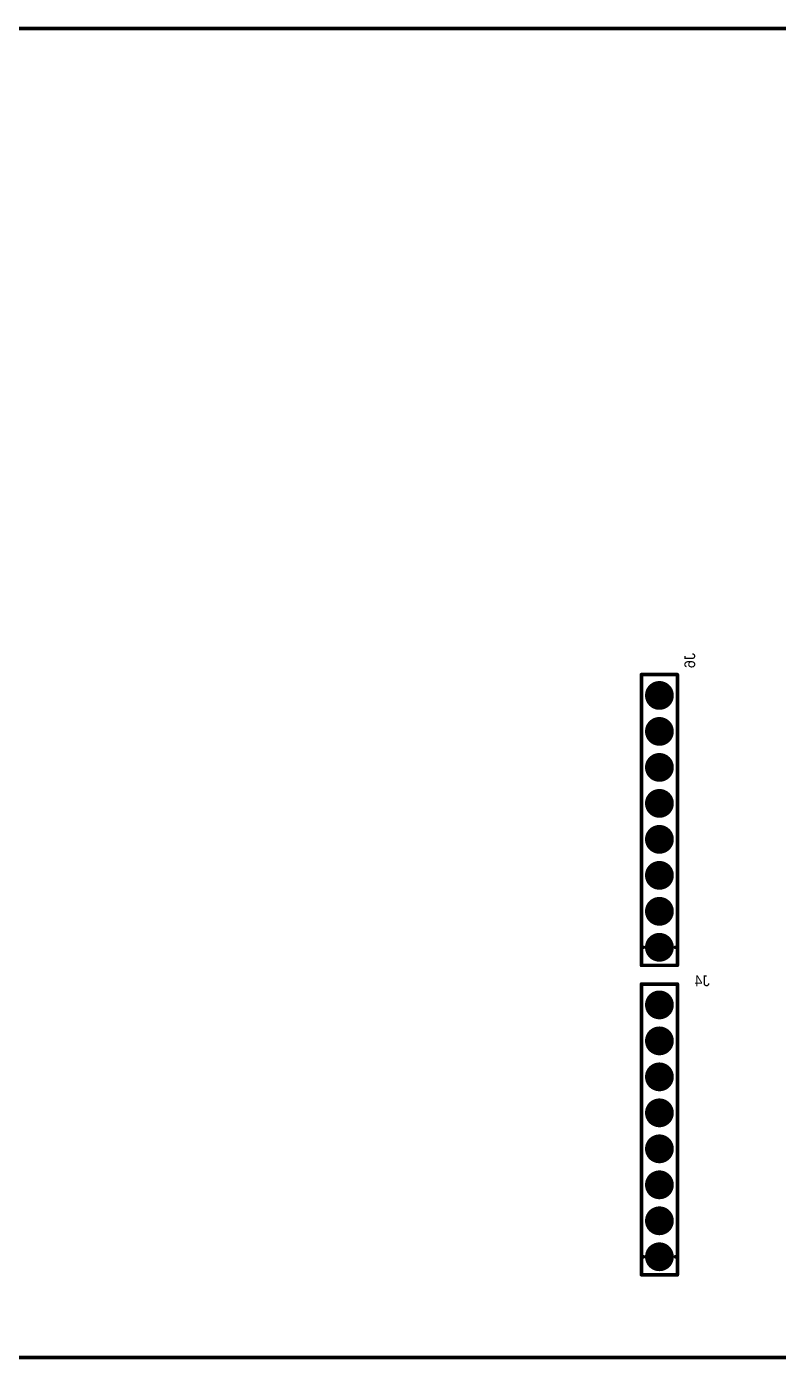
# Model space of a CAD drawing. Header units: millimetres. Extents: x 1.5 to 17.5, y 1 to 11.2.
# Drawn here: x 9.996 to 12.086, y 3.585 to 7.288 of the extents above; entities that cross this region are included whole.
import ezdxf

# ---------------------------------------------------------------- set-up
doc = ezdxf.new("R2010")
doc.units = ezdxf.units.MM
doc.header["$MEASUREMENT"] = 0
for name, color, linetype in [('BottomLayer', 5, 'Continuous'), ('BottomOverlay', 54, 'Continuous'), ('BottomSolder', 6, 'Continuous'), ('DrillDrawing', 1, 'Continuous'), ('InternalPlane1', 76, 'Continuous'), ('InternalPlane2', 16, 'Continuous'), ('Mechanical8', 56, 'Continuous'), ('MultiLayer', 9, 'Continuous'), ('PadHoleLayer', 156, 'Continuous'), ('TopLayer', 1, 'Continuous'), ('TopSolder', 216, 'Continuous')]:
    doc.layers.add(name, color=color, linetype=linetype)

# ---------------------------------------------------------------- blocks, each defined once
blk = doc.blocks.new('HDR_1X8___FEMALE_B_7')
at = {"layer": 'BottomLayer', "const_width": 0.03}
for points in [[(-0.015, 0, 1), (0.015, 0, 1)], [(0.085, 0, 1), (0.115, 0, 1)], [(0.185, 0, 1), (0.215, 0, 1)], [(0.285, 0, 1), (0.315, 0, 1)], [(0.385, 0, 1), (0.415, 0, 1)], [(0.485, 0, 1), (0.515, 0, 1)], [(0.585, 0, 1), (0.615, 0, 1)], [(0.685, 0, 1), (0.715, 0, 1)]]:
    blk.add_lwpolyline(points, format="xyb", close=True, dxfattribs=at)
at = {"layer": 'BottomOverlay', "const_width": 0.01}
for points in [[(-0.05, 0.05), (0.7579, 0.05)], [(-0.05, 0.05), (-0.05, -0.05)], [(0, 0.05), (0, 0.0443)], [(0.7579, 0.05), (0.7579, -0.05)], [(-0.05, -0.05), (0.7579, -0.05)], [(0, -0.0443), (0, -0.05)]]:
    blk.add_lwpolyline(points, dxfattribs=at)
at = {"layer": 'BottomOverlay', "const_width": 0.005}
for points in [[(-0.0525, 0.05, 1), (-0.0475, 0.05, 1)], [(-0.0525, 0.05, 1), (-0.0475, 0.05, 1)], [(-0.0025, 0.05, 1), (0.0025, 0.05, 1)], [(-0.0025, 0.0443, 1), (0.0025, 0.0443, 1)], [(0.7554, 0.05, 1), (0.7604, 0.05, 1)], [(0.7554, 0.05, 1), (0.7604, 0.05, 1)], [(-0.0525, -0.05, 1), (-0.0475, -0.05, 1)], [(-0.0525, -0.05, 1), (-0.0475, -0.05, 1)], [(-0.0025, -0.0443, 1), (0.0025, -0.0443, 1)], [(-0.0025, -0.05, 1), (0.0025, -0.05, 1)], [(0.7554, -0.05, 1), (0.7604, -0.05, 1)], [(0.7554, -0.05, 1), (0.7604, -0.05, 1)]]:
    blk.add_lwpolyline(points, format="xyb", close=True, dxfattribs=at)
at = {"layer": 'BottomSolder', "const_width": 0.034}
for points in [[(-0.017, 0, 1), (0.017, 0, 1)], [(0.083, 0, 1), (0.117, 0, 1)], [(0.183, 0, 1), (0.217, 0, 1)], [(0.283, 0, 1), (0.317, 0, 1)], [(0.383, 0, 1), (0.417, 0, 1)], [(0.483, 0, 1), (0.517, 0, 1)], [(0.583, 0, 1), (0.617, 0, 1)], [(0.683, 0, 1), (0.717, 0, 1)]]:
    blk.add_lwpolyline(points, format="xyb", close=True, dxfattribs=at)
at = {"layer": 'InternalPlane1', "const_width": 0.04}
for points in [[(-0.02, 0, 1), (0.02, 0, 1)], [(0.08, 0, 1), (0.12, 0, 1)], [(0.18, 0, 1), (0.22, 0, 1)], [(0.28, 0, 1), (0.32, 0, 1)], [(0.38, 0, 1), (0.42, 0, 1)], [(0.48, 0, 1), (0.52, 0, 1)], [(0.58, 0, 1), (0.62, 0, 1)], [(0.68, 0, 1), (0.72, 0, 1)]]:
    blk.add_lwpolyline(points, format="xyb", close=True, dxfattribs=at)
at = {"layer": 'InternalPlane2', "const_width": 0.04}
for points in [[(-0.02, 0, 1), (0.02, 0, 1)], [(0.08, 0, 1), (0.12, 0, 1)], [(0.18, 0, 1), (0.22, 0, 1)], [(0.28, 0, 1), (0.32, 0, 1)], [(0.38, 0, 1), (0.42, 0, 1)], [(0.48, 0, 1), (0.52, 0, 1)], [(0.58, 0, 1), (0.62, 0, 1)], [(0.68, 0, 1), (0.72, 0, 1)]]:
    blk.add_lwpolyline(points, format="xyb", close=True, dxfattribs=at)
at = {"layer": 'MultiLayer', "const_width": 0.03}
for points in [[(-0.015, 0, 1), (0.015, 0, 1)], [(0.085, 0, 1), (0.115, 0, 1)], [(0.185, 0, 1), (0.215, 0, 1)], [(0.285, 0, 1), (0.315, 0, 1)], [(0.385, 0, 1), (0.415, 0, 1)], [(0.485, 0, 1), (0.515, 0, 1)], [(0.585, 0, 1), (0.615, 0, 1)], [(0.685, 0, 1), (0.715, 0, 1)]]:
    blk.add_lwpolyline(points, format="xyb", close=True, dxfattribs=at)
at = {"layer": 'PadHoleLayer', "const_width": 0.02}
for points in [[(-0.01, 0, 1), (0.01, 0, 1)], [(0.09, 0, 1), (0.11, 0, 1)], [(0.19, 0, 1), (0.21, 0, 1)], [(0.29, 0, 1), (0.31, 0, 1)], [(0.39, 0, 1), (0.41, 0, 1)], [(0.49, 0, 1), (0.51, 0, 1)], [(0.59, 0, 1), (0.61, 0, 1)], [(0.69, 0, 1), (0.71, 0, 1)]]:
    blk.add_lwpolyline(points, format="xyb", close=True, dxfattribs=at)
at = {"layer": 'TopLayer', "const_width": 0.03}
for points in [[(-0.015, 0, 1), (0.015, 0, 1)], [(0.085, 0, 1), (0.115, 0, 1)], [(0.185, 0, 1), (0.215, 0, 1)], [(0.285, 0, 1), (0.315, 0, 1)], [(0.385, 0, 1), (0.415, 0, 1)], [(0.485, 0, 1), (0.515, 0, 1)], [(0.585, 0, 1), (0.615, 0, 1)], [(0.685, 0, 1), (0.715, 0, 1)]]:
    blk.add_lwpolyline(points, format="xyb", close=True, dxfattribs=at)
at = {"layer": 'TopSolder', "const_width": 0.034}
for points in [[(-0.017, 0, 1), (0.017, 0, 1)], [(0.083, 0, 1), (0.117, 0, 1)], [(0.183, 0, 1), (0.217, 0, 1)], [(0.283, 0, 1), (0.317, 0, 1)], [(0.383, 0, 1), (0.417, 0, 1)], [(0.483, 0, 1), (0.517, 0, 1)], [(0.583, 0, 1), (0.617, 0, 1)], [(0.683, 0, 1), (0.717, 0, 1)]]:
    blk.add_lwpolyline(points, format="xyb", close=True, dxfattribs=at)
blk = doc.blocks.new('HDR_1X8___FEMALE_B_9')
at = {"layer": 'BottomLayer', "const_width": 0.03}
for points in [[(-0.015, 0, 1), (0.015, 0, 1)], [(0.085, 0, 1), (0.115, 0, 1)], [(0.185, 0, 1), (0.215, 0, 1)], [(0.285, 0, 1), (0.315, 0, 1)], [(0.385, 0, 1), (0.415, 0, 1)], [(0.485, 0, 1), (0.515, 0, 1)], [(0.585, 0, 1), (0.615, 0, 1)], [(0.685, 0, 1), (0.715, 0, 1)]]:
    blk.add_lwpolyline(points, format="xyb", close=True, dxfattribs=at)
at = {"layer": 'BottomOverlay', "const_width": 0.01}
for points in [[(-0.05, 0.05), (0.7579, 0.05)], [(-0.05, 0.05), (-0.05, -0.05)], [(0, 0.05), (0, 0.0443)], [(0.7579, 0.05), (0.7579, -0.05)], [(-0.05, -0.05), (0.7579, -0.05)], [(0, -0.0443), (0, -0.05)]]:
    blk.add_lwpolyline(points, dxfattribs=at)
at = {"layer": 'BottomOverlay', "const_width": 0.005}
for points in [[(-0.0525, 0.05, 1), (-0.0475, 0.05, 1)], [(-0.0525, 0.05, 1), (-0.0475, 0.05, 1)], [(-0.0025, 0.05, 1), (0.0025, 0.05, 1)], [(-0.0025, 0.0443, 1), (0.0025, 0.0443, 1)], [(0.7554, 0.05, 1), (0.7604, 0.05, 1)], [(0.7554, 0.05, 1), (0.7604, 0.05, 1)], [(-0.0525, -0.05, 1), (-0.0475, -0.05, 1)], [(-0.0525, -0.05, 1), (-0.0475, -0.05, 1)], [(-0.0025, -0.0443, 1), (0.0025, -0.0443, 1)], [(-0.0025, -0.05, 1), (0.0025, -0.05, 1)], [(0.7554, -0.05, 1), (0.7604, -0.05, 1)], [(0.7554, -0.05, 1), (0.7604, -0.05, 1)]]:
    blk.add_lwpolyline(points, format="xyb", close=True, dxfattribs=at)
at = {"layer": 'BottomSolder', "const_width": 0.034}
for points in [[(-0.017, 0, 1), (0.017, 0, 1)], [(0.083, 0, 1), (0.117, 0, 1)], [(0.183, 0, 1), (0.217, 0, 1)], [(0.283, 0, 1), (0.317, 0, 1)], [(0.383, 0, 1), (0.417, 0, 1)], [(0.483, 0, 1), (0.517, 0, 1)], [(0.583, 0, 1), (0.617, 0, 1)], [(0.683, 0, 1), (0.717, 0, 1)]]:
    blk.add_lwpolyline(points, format="xyb", close=True, dxfattribs=at)
at = {"layer": 'InternalPlane1', "const_width": 0.04}
for points in [[(-0.02, 0, 1), (0.02, 0, 1)], [(0.08, 0, 1), (0.12, 0, 1)], [(0.18, 0, 1), (0.22, 0, 1)], [(0.28, 0, 1), (0.32, 0, 1)], [(0.38, 0, 1), (0.42, 0, 1)], [(0.48, 0, 1), (0.52, 0, 1)], [(0.58, 0, 1), (0.62, 0, 1)], [(0.68, 0, 1), (0.72, 0, 1)]]:
    blk.add_lwpolyline(points, format="xyb", close=True, dxfattribs=at)
at = {"layer": 'InternalPlane2', "const_width": 0.04}
for points in [[(-0.02, 0, 1), (0.02, 0, 1)], [(0.08, 0, 1), (0.12, 0, 1)], [(0.18, 0, 1), (0.22, 0, 1)], [(0.28, 0, 1), (0.32, 0, 1)], [(0.38, 0, 1), (0.42, 0, 1)], [(0.48, 0, 1), (0.52, 0, 1)], [(0.58, 0, 1), (0.62, 0, 1)], [(0.68, 0, 1), (0.72, 0, 1)]]:
    blk.add_lwpolyline(points, format="xyb", close=True, dxfattribs=at)
at = {"layer": 'MultiLayer', "const_width": 0.03}
for points in [[(-0.015, 0, 1), (0.015, 0, 1)], [(0.085, 0, 1), (0.115, 0, 1)], [(0.185, 0, 1), (0.215, 0, 1)], [(0.285, 0, 1), (0.315, 0, 1)], [(0.385, 0, 1), (0.415, 0, 1)], [(0.485, 0, 1), (0.515, 0, 1)], [(0.585, 0, 1), (0.615, 0, 1)], [(0.685, 0, 1), (0.715, 0, 1)]]:
    blk.add_lwpolyline(points, format="xyb", close=True, dxfattribs=at)
at = {"layer": 'PadHoleLayer', "const_width": 0.02}
for points in [[(-0.01, 0, 1), (0.01, 0, 1)], [(0.09, 0, 1), (0.11, 0, 1)], [(0.19, 0, 1), (0.21, 0, 1)], [(0.29, 0, 1), (0.31, 0, 1)], [(0.39, 0, 1), (0.41, 0, 1)], [(0.49, 0, 1), (0.51, 0, 1)], [(0.59, 0, 1), (0.61, 0, 1)], [(0.69, 0, 1), (0.71, 0, 1)]]:
    blk.add_lwpolyline(points, format="xyb", close=True, dxfattribs=at)
at = {"layer": 'TopLayer', "const_width": 0.03}
for points in [[(-0.015, 0, 1), (0.015, 0, 1)], [(0.085, 0, 1), (0.115, 0, 1)], [(0.185, 0, 1), (0.215, 0, 1)], [(0.285, 0, 1), (0.315, 0, 1)], [(0.385, 0, 1), (0.415, 0, 1)], [(0.485, 0, 1), (0.515, 0, 1)], [(0.585, 0, 1), (0.615, 0, 1)], [(0.685, 0, 1), (0.715, 0, 1)]]:
    blk.add_lwpolyline(points, format="xyb", close=True, dxfattribs=at)
at = {"layer": 'TopSolder', "const_width": 0.034}
for points in [[(-0.017, 0, 1), (0.017, 0, 1)], [(0.083, 0, 1), (0.117, 0, 1)], [(0.183, 0, 1), (0.217, 0, 1)], [(0.283, 0, 1), (0.317, 0, 1)], [(0.383, 0, 1), (0.417, 0, 1)], [(0.483, 0, 1), (0.517, 0, 1)], [(0.583, 0, 1), (0.617, 0, 1)], [(0.683, 0, 1), (0.717, 0, 1)]]:
    blk.add_lwpolyline(points, format="xyb", close=True, dxfattribs=at)

msp = doc.modelspace()

# ---------------------------------------------------------------- linework, layer by layer
at = {"layer": 'DrillDrawing', "const_width": 0.002}
for points in [[(11.745, 5.435), (11.75, 5.43)], [(11.745, 5.435), (11.75, 5.435)], [(11.745, 5.425), (11.75, 5.43)], [(11.745, 5.425), (11.75, 5.425)], [(11.75, 5.435), (11.755, 5.44)], [(11.75, 5.425), (11.755, 5.42)], [(11.755, 5.44), (11.76, 5.435)], [(11.755, 5.42), (11.76, 5.425)], [(11.76, 5.435), (11.765, 5.435)], [(11.76, 5.43), (11.765, 5.435)], [(11.76, 5.43), (11.765, 5.425)], [(11.76, 5.425), (11.765, 5.425)], [(11.745, 5.335), (11.75, 5.33)], [(11.745, 5.335), (11.75, 5.335)], [(11.75, 5.335), (11.755, 5.34)], [(11.755, 5.34), (11.76, 5.335)], [(11.76, 5.335), (11.765, 5.335)], [(11.76, 5.33), (11.765, 5.335)], [(11.745, 5.325), (11.75, 5.33)], [(11.745, 5.325), (11.75, 5.325)], [(11.75, 5.325), (11.755, 5.32)], [(11.755, 5.32), (11.76, 5.325)], [(11.76, 5.33), (11.765, 5.325)], [(11.76, 5.325), (11.765, 5.325)], [(11.745, 5.235), (11.75, 5.23)], [(11.745, 5.235), (11.75, 5.235)], [(11.745, 5.225), (11.75, 5.23)], [(11.745, 5.225), (11.75, 5.225)], [(11.75, 5.235), (11.755, 5.24)], [(11.75, 5.225), (11.755, 5.22)], [(11.755, 5.24), (11.76, 5.235)], [(11.755, 5.22), (11.76, 5.225)], [(11.76, 5.235), (11.765, 5.235)], [(11.76, 5.23), (11.765, 5.235)], [(11.76, 5.23), (11.765, 5.225)], [(11.76, 5.225), (11.765, 5.225)], [(11.745, 5.135), (11.75, 5.13)], [(11.745, 5.135), (11.75, 5.135)], [(11.745, 5.125), (11.75, 5.13)], [(11.745, 5.125), (11.75, 5.125)], [(11.75, 5.135), (11.755, 5.14)], [(11.75, 5.125), (11.755, 5.12)], [(11.755, 5.14), (11.76, 5.135)], [(11.755, 5.12), (11.76, 5.125)], [(11.76, 5.135), (11.765, 5.135)], [(11.76, 5.13), (11.765, 5.135)], [(11.76, 5.13), (11.765, 5.125)], [(11.76, 5.125), (11.765, 5.125)], [(11.75, 5.035), (11.755, 5.04)], [(11.755, 5.04), (11.76, 5.035)], [(11.745, 5.035), (11.75, 5.03)], [(11.745, 5.035), (11.75, 5.035)], [(11.745, 5.025), (11.75, 5.03)], [(11.745, 5.025), (11.75, 5.025)], [(11.75, 5.025), (11.755, 5.02)], [(11.755, 5.02), (11.76, 5.025)], [(11.76, 5.035), (11.765, 5.035)], [(11.76, 5.03), (11.765, 5.035)], [(11.76, 5.03), (11.765, 5.025)], [(11.76, 5.025), (11.765, 5.025)], [(11.745, 4.935), (11.75, 4.93)], [(11.745, 4.935), (11.75, 4.935)], [(11.745, 4.925), (11.75, 4.93)], [(11.745, 4.925), (11.75, 4.925)], [(11.75, 4.935), (11.755, 4.94)], [(11.75, 4.925), (11.755, 4.92)], [(11.755, 4.94), (11.76, 4.935)], [(11.755, 4.92), (11.76, 4.925)], [(11.76, 4.935), (11.765, 4.935)], [(11.76, 4.93), (11.765, 4.935)], [(11.76, 4.93), (11.765, 4.925)], [(11.76, 4.925), (11.765, 4.925)], [(11.745, 4.835), (11.75, 4.83)], [(11.745, 4.835), (11.75, 4.835)], [(11.745, 4.825), (11.75, 4.83)], [(11.745, 4.825), (11.75, 4.825)], [(11.75, 4.835), (11.755, 4.84)], [(11.75, 4.825), (11.755, 4.82)], [(11.755, 4.84), (11.76, 4.835)], [(11.755, 4.82), (11.76, 4.825)], [(11.76, 4.835), (11.765, 4.835)], [(11.76, 4.83), (11.765, 4.835)], [(11.76, 4.83), (11.765, 4.825)], [(11.76, 4.825), (11.765, 4.825)], [(11.75, 4.735), (11.755, 4.74)], [(11.755, 4.74), (11.76, 4.735)], [(11.745, 4.735), (11.75, 4.73)], [(11.745, 4.735), (11.75, 4.735)], [(11.745, 4.725), (11.75, 4.73)], [(11.745, 4.725), (11.75, 4.725)], [(11.75, 4.725), (11.755, 4.72)], [(11.755, 4.72), (11.76, 4.725)], [(11.76, 4.735), (11.765, 4.735)], [(11.76, 4.73), (11.765, 4.735)], [(11.76, 4.73), (11.765, 4.725)], [(11.76, 4.725), (11.765, 4.725)], [(11.745, 4.575), (11.75, 4.57)], [(11.745, 4.575), (11.75, 4.575)], [(11.745, 4.565), (11.75, 4.57)], [(11.745, 4.565), (11.75, 4.565)], [(11.75, 4.575), (11.755, 4.58)], [(11.75, 4.565), (11.755, 4.56)], [(11.755, 4.58), (11.76, 4.575)], [(11.755, 4.56), (11.76, 4.565)], [(11.76, 4.575), (11.765, 4.575)], [(11.76, 4.57), (11.765, 4.575)], [(11.76, 4.57), (11.765, 4.565)], [(11.76, 4.565), (11.765, 4.565)], [(11.745, 4.475), (11.75, 4.47)], [(11.745, 4.475), (11.75, 4.475)], [(11.745, 4.465), (11.75, 4.47)], [(11.745, 4.465), (11.75, 4.465)], [(11.75, 4.475), (11.755, 4.48)], [(11.75, 4.465), (11.755, 4.46)], [(11.755, 4.48), (11.76, 4.475)], [(11.755, 4.46), (11.76, 4.465)], [(11.76, 4.475), (11.765, 4.475)], [(11.76, 4.47), (11.765, 4.475)], [(11.76, 4.47), (11.765, 4.465)], [(11.76, 4.465), (11.765, 4.465)], [(11.745, 4.375), (11.75, 4.37)], [(11.745, 4.375), (11.75, 4.375)], [(11.745, 4.365), (11.75, 4.37)], [(11.75, 4.375), (11.755, 4.38)], [(11.755, 4.38), (11.76, 4.375)], [(11.76, 4.375), (11.765, 4.375)], [(11.76, 4.37), (11.765, 4.375)], [(11.76, 4.37), (11.765, 4.365)], [(11.745, 4.365), (11.75, 4.365)], [(11.75, 4.365), (11.755, 4.36)], [(11.755, 4.36), (11.76, 4.365)], [(11.76, 4.365), (11.765, 4.365)], [(11.745, 4.275), (11.75, 4.27)], [(11.745, 4.275), (11.75, 4.275)], [(11.745, 4.265), (11.75, 4.27)], [(11.745, 4.265), (11.75, 4.265)], [(11.75, 4.275), (11.755, 4.28)], [(11.75, 4.265), (11.755, 4.26)], [(11.755, 4.28), (11.76, 4.275)], [(11.755, 4.26), (11.76, 4.265)], [(11.76, 4.275), (11.765, 4.275)], [(11.76, 4.27), (11.765, 4.275)], [(11.76, 4.27), (11.765, 4.265)], [(11.76, 4.265), (11.765, 4.265)], [(11.745, 4.175), (11.75, 4.17)], [(11.745, 4.175), (11.75, 4.175)], [(11.745, 4.165), (11.75, 4.17)], [(11.745, 4.165), (11.75, 4.165)], [(11.75, 4.175), (11.755, 4.18)], [(11.75, 4.165), (11.755, 4.16)], [(11.755, 4.18), (11.76, 4.175)], [(11.755, 4.16), (11.76, 4.165)], [(11.76, 4.175), (11.765, 4.175)], [(11.76, 4.17), (11.765, 4.175)], [(11.76, 4.17), (11.765, 4.165)], [(11.76, 4.165), (11.765, 4.165)], [(11.745, 4.075), (11.75, 4.07)], [(11.745, 4.075), (11.75, 4.075)], [(11.75, 4.075), (11.755, 4.08)], [(11.755, 4.08), (11.76, 4.075)], [(11.76, 4.075), (11.765, 4.075)], [(11.76, 4.07), (11.765, 4.075)], [(11.745, 4.065), (11.75, 4.07)], [(11.745, 4.065), (11.75, 4.065)], [(11.75, 4.065), (11.755, 4.06)], [(11.755, 4.06), (11.76, 4.065)], [(11.76, 4.07), (11.765, 4.065)], [(11.76, 4.065), (11.765, 4.065)], [(11.745, 3.975), (11.75, 3.97)], [(11.745, 3.975), (11.75, 3.975)], [(11.745, 3.965), (11.75, 3.97)], [(11.745, 3.965), (11.75, 3.965)], [(11.75, 3.975), (11.755, 3.98)], [(11.75, 3.965), (11.755, 3.96)], [(11.755, 3.98), (11.76, 3.975)], [(11.755, 3.96), (11.76, 3.965)], [(11.76, 3.975), (11.765, 3.975)], [(11.76, 3.97), (11.765, 3.975)], [(11.76, 3.97), (11.765, 3.965)], [(11.76, 3.965), (11.765, 3.965)], [(11.745, 3.875), (11.75, 3.87)], [(11.745, 3.875), (11.75, 3.875)], [(11.745, 3.865), (11.75, 3.87)], [(11.745, 3.865), (11.75, 3.865)], [(11.75, 3.875), (11.755, 3.88)], [(11.75, 3.865), (11.755, 3.86)], [(11.755, 3.88), (11.76, 3.875)], [(11.755, 3.86), (11.76, 3.865)], [(11.76, 3.875), (11.765, 3.875)], [(11.76, 3.87), (11.765, 3.875)], [(11.76, 3.87), (11.765, 3.865)], [(11.76, 3.865), (11.765, 3.865)]]:
    msp.add_lwpolyline(points, dxfattribs=at)
at = {"layer": 'DrillDrawing', "const_width": 0.001}
for points in [[(11.7445, 5.435, 1), (11.7455, 5.435, 1)], [(11.7445, 5.435, 1), (11.7455, 5.435, 1)], [(11.7445, 5.425, 1), (11.7455, 5.425, 1)], [(11.7445, 5.425, 1), (11.7455, 5.425, 1)], [(11.7495, 5.435, 1), (11.7505, 5.435, 1)], [(11.7495, 5.435, 1), (11.7505, 5.435, 1)], [(11.7495, 5.43, 1), (11.7505, 5.43, 1)], [(11.7495, 5.43, 1), (11.7505, 5.43, 1)], [(11.7495, 5.425, 1), (11.7505, 5.425, 1)], [(11.7495, 5.425, 1), (11.7505, 5.425, 1)], [(11.7545, 5.44, 1), (11.7555, 5.44, 1)], [(11.7545, 5.44, 1), (11.7555, 5.44, 1)], [(11.7545, 5.42, 1), (11.7555, 5.42, 1)], [(11.7545, 5.42, 1), (11.7555, 5.42, 1)], [(11.7595, 5.435, 1), (11.7605, 5.435, 1)], [(11.7595, 5.435, 1), (11.7605, 5.435, 1)], [(11.7595, 5.43, 1), (11.7605, 5.43, 1)], [(11.7595, 5.43, 1), (11.7605, 5.43, 1)], [(11.7595, 5.425, 1), (11.7605, 5.425, 1)], [(11.7595, 5.425, 1), (11.7605, 5.425, 1)], [(11.7645, 5.435, 1), (11.7655, 5.435, 1)], [(11.7645, 5.435, 1), (11.7655, 5.435, 1)], [(11.7645, 5.425, 1), (11.7655, 5.425, 1)], [(11.7645, 5.425, 1), (11.7655, 5.425, 1)], [(11.7445, 5.335, 1), (11.7455, 5.335, 1)], [(11.7445, 5.335, 1), (11.7455, 5.335, 1)], [(11.7495, 5.335, 1), (11.7505, 5.335, 1)], [(11.7495, 5.335, 1), (11.7505, 5.335, 1)], [(11.7545, 5.34, 1), (11.7555, 5.34, 1)], [(11.7545, 5.34, 1), (11.7555, 5.34, 1)], [(11.7595, 5.335, 1), (11.7605, 5.335, 1)], [(11.7595, 5.335, 1), (11.7605, 5.335, 1)], [(11.7645, 5.335, 1), (11.7655, 5.335, 1)], [(11.7645, 5.335, 1), (11.7655, 5.335, 1)], [(11.7445, 5.325, 1), (11.7455, 5.325, 1)], [(11.7445, 5.325, 1), (11.7455, 5.325, 1)], [(11.7495, 5.33, 1), (11.7505, 5.33, 1)], [(11.7495, 5.33, 1), (11.7505, 5.33, 1)], [(11.7495, 5.325, 1), (11.7505, 5.325, 1)], [(11.7495, 5.325, 1), (11.7505, 5.325, 1)], [(11.7545, 5.32, 1), (11.7555, 5.32, 1)], [(11.7545, 5.32, 1), (11.7555, 5.32, 1)], [(11.7595, 5.33, 1), (11.7605, 5.33, 1)], [(11.7595, 5.33, 1), (11.7605, 5.33, 1)], [(11.7595, 5.325, 1), (11.7605, 5.325, 1)], [(11.7595, 5.325, 1), (11.7605, 5.325, 1)], [(11.7645, 5.325, 1), (11.7655, 5.325, 1)], [(11.7645, 5.325, 1), (11.7655, 5.325, 1)], [(11.7445, 5.235, 1), (11.7455, 5.235, 1)], [(11.7445, 5.235, 1), (11.7455, 5.235, 1)], [(11.7445, 5.225, 1), (11.7455, 5.225, 1)], [(11.7445, 5.225, 1), (11.7455, 5.225, 1)], [(11.7495, 5.235, 1), (11.7505, 5.235, 1)], [(11.7495, 5.235, 1), (11.7505, 5.235, 1)], [(11.7495, 5.23, 1), (11.7505, 5.23, 1)], [(11.7495, 5.23, 1), (11.7505, 5.23, 1)], [(11.7495, 5.225, 1), (11.7505, 5.225, 1)], [(11.7495, 5.225, 1), (11.7505, 5.225, 1)], [(11.7545, 5.24, 1), (11.7555, 5.24, 1)], [(11.7545, 5.24, 1), (11.7555, 5.24, 1)], [(11.7595, 5.235, 1), (11.7605, 5.235, 1)], [(11.7595, 5.235, 1), (11.7605, 5.235, 1)], [(11.7595, 5.23, 1), (11.7605, 5.23, 1)], [(11.7595, 5.23, 1), (11.7605, 5.23, 1)], [(11.7595, 5.225, 1), (11.7605, 5.225, 1)], [(11.7595, 5.225, 1), (11.7605, 5.225, 1)], [(11.7645, 5.235, 1), (11.7655, 5.235, 1)], [(11.7645, 5.235, 1), (11.7655, 5.235, 1)], [(11.7645, 5.225, 1), (11.7655, 5.225, 1)], [(11.7645, 5.225, 1), (11.7655, 5.225, 1)], [(11.7545, 5.22, 1), (11.7555, 5.22, 1)], [(11.7545, 5.22, 1), (11.7555, 5.22, 1)], [(11.7445, 5.135, 1), (11.7455, 5.135, 1)], [(11.7445, 5.135, 1), (11.7455, 5.135, 1)], [(11.7445, 5.125, 1), (11.7455, 5.125, 1)], [(11.7445, 5.125, 1), (11.7455, 5.125, 1)], [(11.7495, 5.135, 1), (11.7505, 5.135, 1)], [(11.7495, 5.135, 1), (11.7505, 5.135, 1)], [(11.7495, 5.13, 1), (11.7505, 5.13, 1)], [(11.7495, 5.13, 1), (11.7505, 5.13, 1)], [(11.7495, 5.125, 1), (11.7505, 5.125, 1)], [(11.7495, 5.125, 1), (11.7505, 5.125, 1)], [(11.7545, 5.14, 1), (11.7555, 5.14, 1)], [(11.7545, 5.14, 1), (11.7555, 5.14, 1)], [(11.7545, 5.12, 1), (11.7555, 5.12, 1)], [(11.7545, 5.12, 1), (11.7555, 5.12, 1)], [(11.7595, 5.135, 1), (11.7605, 5.135, 1)], [(11.7595, 5.135, 1), (11.7605, 5.135, 1)], [(11.7595, 5.13, 1), (11.7605, 5.13, 1)], [(11.7595, 5.13, 1), (11.7605, 5.13, 1)], [(11.7595, 5.125, 1), (11.7605, 5.125, 1)], [(11.7595, 5.125, 1), (11.7605, 5.125, 1)], [(11.7645, 5.135, 1), (11.7655, 5.135, 1)], [(11.7645, 5.135, 1), (11.7655, 5.135, 1)], [(11.7645, 5.125, 1), (11.7655, 5.125, 1)], [(11.7645, 5.125, 1), (11.7655, 5.125, 1)], [(11.7545, 5.04, 1), (11.7555, 5.04, 1)], [(11.7545, 5.04, 1), (11.7555, 5.04, 1)], [(11.7445, 5.035, 1), (11.7455, 5.035, 1)], [(11.7445, 5.035, 1), (11.7455, 5.035, 1)], [(11.7445, 5.025, 1), (11.7455, 5.025, 1)], [(11.7445, 5.025, 1), (11.7455, 5.025, 1)], [(11.7495, 5.035, 1), (11.7505, 5.035, 1)], [(11.7495, 5.035, 1), (11.7505, 5.035, 1)], [(11.7495, 5.03, 1), (11.7505, 5.03, 1)], [(11.7495, 5.03, 1), (11.7505, 5.03, 1)], [(11.7495, 5.025, 1), (11.7505, 5.025, 1)], [(11.7495, 5.025, 1), (11.7505, 5.025, 1)], [(11.7545, 5.02, 1), (11.7555, 5.02, 1)], [(11.7545, 5.02, 1), (11.7555, 5.02, 1)], [(11.7595, 5.035, 1), (11.7605, 5.035, 1)], [(11.7595, 5.035, 1), (11.7605, 5.035, 1)], [(11.7595, 5.03, 1), (11.7605, 5.03, 1)], [(11.7595, 5.03, 1), (11.7605, 5.03, 1)], [(11.7595, 5.025, 1), (11.7605, 5.025, 1)], [(11.7595, 5.025, 1), (11.7605, 5.025, 1)], [(11.7645, 5.035, 1), (11.7655, 5.035, 1)], [(11.7645, 5.035, 1), (11.7655, 5.035, 1)], [(11.7645, 5.025, 1), (11.7655, 5.025, 1)], [(11.7645, 5.025, 1), (11.7655, 5.025, 1)], [(11.7445, 4.935, 1), (11.7455, 4.935, 1)], [(11.7445, 4.935, 1), (11.7455, 4.935, 1)], [(11.7445, 4.925, 1), (11.7455, 4.925, 1)], [(11.7445, 4.925, 1), (11.7455, 4.925, 1)], [(11.7495, 4.935, 1), (11.7505, 4.935, 1)], [(11.7495, 4.935, 1), (11.7505, 4.935, 1)], [(11.7495, 4.93, 1), (11.7505, 4.93, 1)], [(11.7495, 4.93, 1), (11.7505, 4.93, 1)], [(11.7495, 4.925, 1), (11.7505, 4.925, 1)], [(11.7495, 4.925, 1), (11.7505, 4.925, 1)], [(11.7545, 4.94, 1), (11.7555, 4.94, 1)], [(11.7545, 4.94, 1), (11.7555, 4.94, 1)], [(11.7595, 4.935, 1), (11.7605, 4.935, 1)], [(11.7595, 4.935, 1), (11.7605, 4.935, 1)], [(11.7595, 4.93, 1), (11.7605, 4.93, 1)], [(11.7595, 4.93, 1), (11.7605, 4.93, 1)], [(11.7595, 4.925, 1), (11.7605, 4.925, 1)], [(11.7595, 4.925, 1), (11.7605, 4.925, 1)], [(11.7645, 4.935, 1), (11.7655, 4.935, 1)], [(11.7645, 4.935, 1), (11.7655, 4.935, 1)], [(11.7645, 4.925, 1), (11.7655, 4.925, 1)], [(11.7645, 4.925, 1), (11.7655, 4.925, 1)], [(11.7545, 4.92, 1), (11.7555, 4.92, 1)], [(11.7545, 4.92, 1), (11.7555, 4.92, 1)], [(11.7445, 4.835, 1), (11.7455, 4.835, 1)], [(11.7445, 4.835, 1), (11.7455, 4.835, 1)], [(11.7445, 4.825, 1), (11.7455, 4.825, 1)], [(11.7445, 4.825, 1), (11.7455, 4.825, 1)], [(11.7495, 4.835, 1), (11.7505, 4.835, 1)], [(11.7495, 4.835, 1), (11.7505, 4.835, 1)], [(11.7495, 4.83, 1), (11.7505, 4.83, 1)], [(11.7495, 4.83, 1), (11.7505, 4.83, 1)], [(11.7495, 4.825, 1), (11.7505, 4.825, 1)], [(11.7495, 4.825, 1), (11.7505, 4.825, 1)], [(11.7545, 4.84, 1), (11.7555, 4.84, 1)], [(11.7545, 4.84, 1), (11.7555, 4.84, 1)], [(11.7545, 4.82, 1), (11.7555, 4.82, 1)], [(11.7545, 4.82, 1), (11.7555, 4.82, 1)], [(11.7595, 4.835, 1), (11.7605, 4.835, 1)], [(11.7595, 4.835, 1), (11.7605, 4.835, 1)], [(11.7595, 4.83, 1), (11.7605, 4.83, 1)], [(11.7595, 4.83, 1), (11.7605, 4.83, 1)], [(11.7595, 4.825, 1), (11.7605, 4.825, 1)], [(11.7595, 4.825, 1), (11.7605, 4.825, 1)], [(11.7645, 4.835, 1), (11.7655, 4.835, 1)], [(11.7645, 4.835, 1), (11.7655, 4.835, 1)], [(11.7645, 4.825, 1), (11.7655, 4.825, 1)], [(11.7645, 4.825, 1), (11.7655, 4.825, 1)], [(11.7545, 4.74, 1), (11.7555, 4.74, 1)], [(11.7545, 4.74, 1), (11.7555, 4.74, 1)], [(11.7445, 4.735, 1), (11.7455, 4.735, 1)], [(11.7445, 4.735, 1), (11.7455, 4.735, 1)], [(11.7445, 4.725, 1), (11.7455, 4.725, 1)], [(11.7445, 4.725, 1), (11.7455, 4.725, 1)], [(11.7495, 4.735, 1), (11.7505, 4.735, 1)], [(11.7495, 4.735, 1), (11.7505, 4.735, 1)], [(11.7495, 4.73, 1), (11.7505, 4.73, 1)], [(11.7495, 4.73, 1), (11.7505, 4.73, 1)], [(11.7495, 4.725, 1), (11.7505, 4.725, 1)], [(11.7495, 4.725, 1), (11.7505, 4.725, 1)], [(11.7545, 4.72, 1), (11.7555, 4.72, 1)], [(11.7545, 4.72, 1), (11.7555, 4.72, 1)], [(11.7595, 4.735, 1), (11.7605, 4.735, 1)], [(11.7595, 4.735, 1), (11.7605, 4.735, 1)], [(11.7595, 4.73, 1), (11.7605, 4.73, 1)], [(11.7595, 4.73, 1), (11.7605, 4.73, 1)], [(11.7595, 4.725, 1), (11.7605, 4.725, 1)], [(11.7595, 4.725, 1), (11.7605, 4.725, 1)], [(11.7645, 4.735, 1), (11.7655, 4.735, 1)], [(11.7645, 4.735, 1), (11.7655, 4.735, 1)], [(11.7645, 4.725, 1), (11.7655, 4.725, 1)], [(11.7645, 4.725, 1), (11.7655, 4.725, 1)], [(11.7445, 4.575, 1), (11.7455, 4.575, 1)], [(11.7445, 4.575, 1), (11.7455, 4.575, 1)], [(11.7445, 4.565, 1), (11.7455, 4.565, 1)], [(11.7445, 4.565, 1), (11.7455, 4.565, 1)], [(11.7495, 4.575, 1), (11.7505, 4.575, 1)], [(11.7495, 4.575, 1), (11.7505, 4.575, 1)], [(11.7495, 4.57, 1), (11.7505, 4.57, 1)], [(11.7495, 4.57, 1), (11.7505, 4.57, 1)], [(11.7495, 4.565, 1), (11.7505, 4.565, 1)], [(11.7495, 4.565, 1), (11.7505, 4.565, 1)], [(11.7545, 4.58, 1), (11.7555, 4.58, 1)], [(11.7545, 4.58, 1), (11.7555, 4.58, 1)], [(11.7545, 4.56, 1), (11.7555, 4.56, 1)], [(11.7545, 4.56, 1), (11.7555, 4.56, 1)], [(11.7595, 4.575, 1), (11.7605, 4.575, 1)], [(11.7595, 4.575, 1), (11.7605, 4.575, 1)], [(11.7595, 4.57, 1), (11.7605, 4.57, 1)], [(11.7595, 4.57, 1), (11.7605, 4.57, 1)], [(11.7595, 4.565, 1), (11.7605, 4.565, 1)], [(11.7595, 4.565, 1), (11.7605, 4.565, 1)], [(11.7645, 4.575, 1), (11.7655, 4.575, 1)], [(11.7645, 4.575, 1), (11.7655, 4.575, 1)], [(11.7645, 4.565, 1), (11.7655, 4.565, 1)], [(11.7645, 4.565, 1), (11.7655, 4.565, 1)], [(11.7445, 4.475, 1), (11.7455, 4.475, 1)], [(11.7445, 4.475, 1), (11.7455, 4.475, 1)], [(11.7445, 4.465, 1), (11.7455, 4.465, 1)], [(11.7445, 4.465, 1), (11.7455, 4.465, 1)], [(11.7495, 4.475, 1), (11.7505, 4.475, 1)], [(11.7495, 4.475, 1), (11.7505, 4.475, 1)], [(11.7495, 4.47, 1), (11.7505, 4.47, 1)], [(11.7495, 4.47, 1), (11.7505, 4.47, 1)], [(11.7495, 4.465, 1), (11.7505, 4.465, 1)], [(11.7495, 4.465, 1), (11.7505, 4.465, 1)], [(11.7545, 4.48, 1), (11.7555, 4.48, 1)], [(11.7545, 4.48, 1), (11.7555, 4.48, 1)], [(11.7545, 4.46, 1), (11.7555, 4.46, 1)], [(11.7545, 4.46, 1), (11.7555, 4.46, 1)], [(11.7595, 4.475, 1), (11.7605, 4.475, 1)], [(11.7595, 4.475, 1), (11.7605, 4.475, 1)], [(11.7595, 4.47, 1), (11.7605, 4.47, 1)], [(11.7595, 4.47, 1), (11.7605, 4.47, 1)], [(11.7595, 4.465, 1), (11.7605, 4.465, 1)], [(11.7595, 4.465, 1), (11.7605, 4.465, 1)], [(11.7645, 4.475, 1), (11.7655, 4.475, 1)], [(11.7645, 4.475, 1), (11.7655, 4.475, 1)], [(11.7645, 4.465, 1), (11.7655, 4.465, 1)], [(11.7645, 4.465, 1), (11.7655, 4.465, 1)], [(11.7445, 4.375, 1), (11.7455, 4.375, 1)], [(11.7445, 4.375, 1), (11.7455, 4.375, 1)], [(11.7495, 4.375, 1), (11.7505, 4.375, 1)], [(11.7495, 4.375, 1), (11.7505, 4.375, 1)], [(11.7495, 4.37, 1), (11.7505, 4.37, 1)], [(11.7495, 4.37, 1), (11.7505, 4.37, 1)], [(11.7545, 4.38, 1), (11.7555, 4.38, 1)], [(11.7545, 4.38, 1), (11.7555, 4.38, 1)], [(11.7595, 4.375, 1), (11.7605, 4.375, 1)], [(11.7595, 4.375, 1), (11.7605, 4.375, 1)], [(11.7595, 4.37, 1), (11.7605, 4.37, 1)], [(11.7595, 4.37, 1), (11.7605, 4.37, 1)], [(11.7645, 4.375, 1), (11.7655, 4.375, 1)], [(11.7645, 4.375, 1), (11.7655, 4.375, 1)], [(11.7445, 4.365, 1), (11.7455, 4.365, 1)], [(11.7445, 4.365, 1), (11.7455, 4.365, 1)], [(11.7495, 4.365, 1), (11.7505, 4.365, 1)], [(11.7495, 4.365, 1), (11.7505, 4.365, 1)], [(11.7545, 4.36, 1), (11.7555, 4.36, 1)], [(11.7545, 4.36, 1), (11.7555, 4.36, 1)], [(11.7595, 4.365, 1), (11.7605, 4.365, 1)], [(11.7595, 4.365, 1), (11.7605, 4.365, 1)], [(11.7645, 4.365, 1), (11.7655, 4.365, 1)], [(11.7645, 4.365, 1), (11.7655, 4.365, 1)], [(11.7445, 4.275, 1), (11.7455, 4.275, 1)], [(11.7445, 4.275, 1), (11.7455, 4.275, 1)], [(11.7445, 4.265, 1), (11.7455, 4.265, 1)], [(11.7445, 4.265, 1), (11.7455, 4.265, 1)], [(11.7495, 4.275, 1), (11.7505, 4.275, 1)], [(11.7495, 4.275, 1), (11.7505, 4.275, 1)], [(11.7495, 4.27, 1), (11.7505, 4.27, 1)], [(11.7495, 4.27, 1), (11.7505, 4.27, 1)], [(11.7495, 4.265, 1), (11.7505, 4.265, 1)], [(11.7495, 4.265, 1), (11.7505, 4.265, 1)], [(11.7545, 4.28, 1), (11.7555, 4.28, 1)], [(11.7545, 4.28, 1), (11.7555, 4.28, 1)], [(11.7545, 4.26, 1), (11.7555, 4.26, 1)], [(11.7545, 4.26, 1), (11.7555, 4.26, 1)], [(11.7595, 4.275, 1), (11.7605, 4.275, 1)], [(11.7595, 4.275, 1), (11.7605, 4.275, 1)], [(11.7595, 4.27, 1), (11.7605, 4.27, 1)], [(11.7595, 4.27, 1), (11.7605, 4.27, 1)], [(11.7595, 4.265, 1), (11.7605, 4.265, 1)], [(11.7595, 4.265, 1), (11.7605, 4.265, 1)], [(11.7645, 4.275, 1), (11.7655, 4.275, 1)], [(11.7645, 4.275, 1), (11.7655, 4.275, 1)], [(11.7645, 4.265, 1), (11.7655, 4.265, 1)], [(11.7645, 4.265, 1), (11.7655, 4.265, 1)], [(11.7445, 4.175, 1), (11.7455, 4.175, 1)], [(11.7445, 4.175, 1), (11.7455, 4.175, 1)], [(11.7445, 4.165, 1), (11.7455, 4.165, 1)], [(11.7445, 4.165, 1), (11.7455, 4.165, 1)], [(11.7495, 4.175, 1), (11.7505, 4.175, 1)], [(11.7495, 4.175, 1), (11.7505, 4.175, 1)], [(11.7495, 4.17, 1), (11.7505, 4.17, 1)], [(11.7495, 4.17, 1), (11.7505, 4.17, 1)], [(11.7495, 4.165, 1), (11.7505, 4.165, 1)], [(11.7495, 4.165, 1), (11.7505, 4.165, 1)], [(11.7545, 4.18, 1), (11.7555, 4.18, 1)], [(11.7545, 4.18, 1), (11.7555, 4.18, 1)], [(11.7545, 4.16, 1), (11.7555, 4.16, 1)], [(11.7545, 4.16, 1), (11.7555, 4.16, 1)], [(11.7595, 4.175, 1), (11.7605, 4.175, 1)], [(11.7595, 4.175, 1), (11.7605, 4.175, 1)], [(11.7595, 4.17, 1), (11.7605, 4.17, 1)], [(11.7595, 4.17, 1), (11.7605, 4.17, 1)], [(11.7595, 4.165, 1), (11.7605, 4.165, 1)], [(11.7595, 4.165, 1), (11.7605, 4.165, 1)], [(11.7645, 4.175, 1), (11.7655, 4.175, 1)], [(11.7645, 4.175, 1), (11.7655, 4.175, 1)], [(11.7645, 4.165, 1), (11.7655, 4.165, 1)], [(11.7645, 4.165, 1), (11.7655, 4.165, 1)], [(11.7445, 4.075, 1), (11.7455, 4.075, 1)], [(11.7445, 4.075, 1), (11.7455, 4.075, 1)], [(11.7495, 4.075, 1), (11.7505, 4.075, 1)], [(11.7495, 4.075, 1), (11.7505, 4.075, 1)], [(11.7545, 4.08, 1), (11.7555, 4.08, 1)], [(11.7545, 4.08, 1), (11.7555, 4.08, 1)], [(11.7595, 4.075, 1), (11.7605, 4.075, 1)], [(11.7595, 4.075, 1), (11.7605, 4.075, 1)], [(11.7645, 4.075, 1), (11.7655, 4.075, 1)], [(11.7645, 4.075, 1), (11.7655, 4.075, 1)], [(11.7445, 4.065, 1), (11.7455, 4.065, 1)], [(11.7445, 4.065, 1), (11.7455, 4.065, 1)], [(11.7495, 4.07, 1), (11.7505, 4.07, 1)], [(11.7495, 4.07, 1), (11.7505, 4.07, 1)], [(11.7495, 4.065, 1), (11.7505, 4.065, 1)], [(11.7495, 4.065, 1), (11.7505, 4.065, 1)], [(11.7545, 4.06, 1), (11.7555, 4.06, 1)], [(11.7545, 4.06, 1), (11.7555, 4.06, 1)], [(11.7595, 4.07, 1), (11.7605, 4.07, 1)], [(11.7595, 4.07, 1), (11.7605, 4.07, 1)], [(11.7595, 4.065, 1), (11.7605, 4.065, 1)], [(11.7595, 4.065, 1), (11.7605, 4.065, 1)], [(11.7645, 4.065, 1), (11.7655, 4.065, 1)], [(11.7645, 4.065, 1), (11.7655, 4.065, 1)], [(11.7445, 3.975, 1), (11.7455, 3.975, 1)], [(11.7445, 3.975, 1), (11.7455, 3.975, 1)], [(11.7445, 3.965, 1), (11.7455, 3.965, 1)], [(11.7445, 3.965, 1), (11.7455, 3.965, 1)], [(11.7495, 3.975, 1), (11.7505, 3.975, 1)], [(11.7495, 3.975, 1), (11.7505, 3.975, 1)], [(11.7495, 3.97, 1), (11.7505, 3.97, 1)], [(11.7495, 3.97, 1), (11.7505, 3.97, 1)], [(11.7495, 3.965, 1), (11.7505, 3.965, 1)], [(11.7495, 3.965, 1), (11.7505, 3.965, 1)], [(11.7545, 3.98, 1), (11.7555, 3.98, 1)], [(11.7545, 3.98, 1), (11.7555, 3.98, 1)], [(11.7595, 3.975, 1), (11.7605, 3.975, 1)], [(11.7595, 3.975, 1), (11.7605, 3.975, 1)], [(11.7595, 3.97, 1), (11.7605, 3.97, 1)], [(11.7595, 3.97, 1), (11.7605, 3.97, 1)], [(11.7595, 3.965, 1), (11.7605, 3.965, 1)], [(11.7595, 3.965, 1), (11.7605, 3.965, 1)], [(11.7645, 3.975, 1), (11.7655, 3.975, 1)], [(11.7645, 3.975, 1), (11.7655, 3.975, 1)], [(11.7645, 3.965, 1), (11.7655, 3.965, 1)], [(11.7645, 3.965, 1), (11.7655, 3.965, 1)], [(11.7545, 3.96, 1), (11.7555, 3.96, 1)], [(11.7545, 3.96, 1), (11.7555, 3.96, 1)], [(11.7445, 3.875, 1), (11.7455, 3.875, 1)], [(11.7445, 3.875, 1), (11.7455, 3.875, 1)], [(11.7445, 3.865, 1), (11.7455, 3.865, 1)], [(11.7445, 3.865, 1), (11.7455, 3.865, 1)], [(11.7495, 3.875, 1), (11.7505, 3.875, 1)], [(11.7495, 3.875, 1), (11.7505, 3.875, 1)], [(11.7495, 3.87, 1), (11.7505, 3.87, 1)], [(11.7495, 3.87, 1), (11.7505, 3.87, 1)], [(11.7495, 3.865, 1), (11.7505, 3.865, 1)], [(11.7495, 3.865, 1), (11.7505, 3.865, 1)], [(11.7545, 3.88, 1), (11.7555, 3.88, 1)], [(11.7545, 3.88, 1), (11.7555, 3.88, 1)], [(11.7545, 3.86, 1), (11.7555, 3.86, 1)], [(11.7545, 3.86, 1), (11.7555, 3.86, 1)], [(11.7595, 3.875, 1), (11.7605, 3.875, 1)], [(11.7595, 3.875, 1), (11.7605, 3.875, 1)], [(11.7595, 3.87, 1), (11.7605, 3.87, 1)], [(11.7595, 3.87, 1), (11.7605, 3.87, 1)], [(11.7595, 3.865, 1), (11.7605, 3.865, 1)], [(11.7595, 3.865, 1), (11.7605, 3.865, 1)], [(11.7645, 3.875, 1), (11.7655, 3.875, 1)], [(11.7645, 3.875, 1), (11.7655, 3.875, 1)], [(11.7645, 3.865, 1), (11.7655, 3.865, 1)], [(11.7645, 3.865, 1), (11.7655, 3.865, 1)]]:
    msp.add_lwpolyline(points, format="xyb", close=True, dxfattribs=at)
at = {"layer": 'Mechanical8', "const_width": 0.01}
for points in [[(7.6752, 7.2835), (14.1709, 7.2835)], [(7.675, 3.59), (14.1709, 3.59)]]:
    msp.add_lwpolyline(points, dxfattribs=at)

# ---------------------------------------------------------------- block references
at = {"rotation": 90}
for name, p in [('HDR_1X8___FEMALE_B_9', (11.755, 4.73)), ('HDR_1X8___FEMALE_B_7', (11.755, 3.87))]:
    msp.add_blockref(name, p, dxfattribs=at)

# ---------------------------------------------------------------- texts
at = {"layer": 'BottomOverlay', "text_generation_flag": 2}
msp.add_text('J6', height=0.03, rotation=90, dxfattribs=at).set_placement((11.8544, 5.548))
msp.add_text('J4', height=0.03, dxfattribs=at).set_placement((11.8948, 4.622))

doc.saveas('drawing.dxf')
